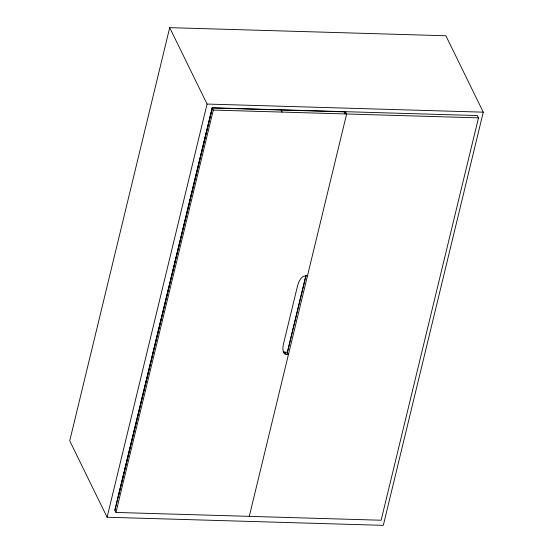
<?xml version="1.0" encoding="UTF-8"?>
<svg xmlns="http://www.w3.org/2000/svg" width="553" height="553" viewBox="0 0 553 553"><rect width="100%" height="100%" fill="white"/><g stroke="black" fill="none" stroke-linecap="round" stroke-linejoin="round"><path stroke-width="0.83" d="M169.695 27.65L69.733 440.831L107.102 517.235L383.305 525.35L483.267 112.169L445.898 35.765L169.695 27.65L207.064 104.054L107.102 517.235M212.172 107.773L114.83 510.156L115.95 512.444L381.141 520.235L478.49 117.858L477.37 115.563L212.172 107.773L213.299 110.068L115.95 512.444M114.934 510.371L212.283 107.987L345.618 111.906M118.28 496.905L151.149 361.047M151.55 359.367L163.322 310.731M163.729 309.051L175.495 260.408M175.902 258.735L212.421 107.78M307.496 275.76L303.231 276.334L300.894 278.477L298.903 281.781L297.652 285.396L283.35 344.512L282.846 348.148L283.226 351.521L284.498 353.775L286.295 354.521L288.424 354.584L287.304 352.289L305.761 275.995M287.207 353.332L306.072 275.373M249.285 516.364L346.634 113.98L345.514 111.692M207.064 104.054L483.267 112.169M213.299 110.068L478.49 117.858M284.498 353.775L283.378 351.48L285.175 352.226L287.304 352.289M344.028 111.644L345.148 113.939M281.021 109.798L282.141 112.086M285.175 352.226L286.295 354.521"/></g></svg>
